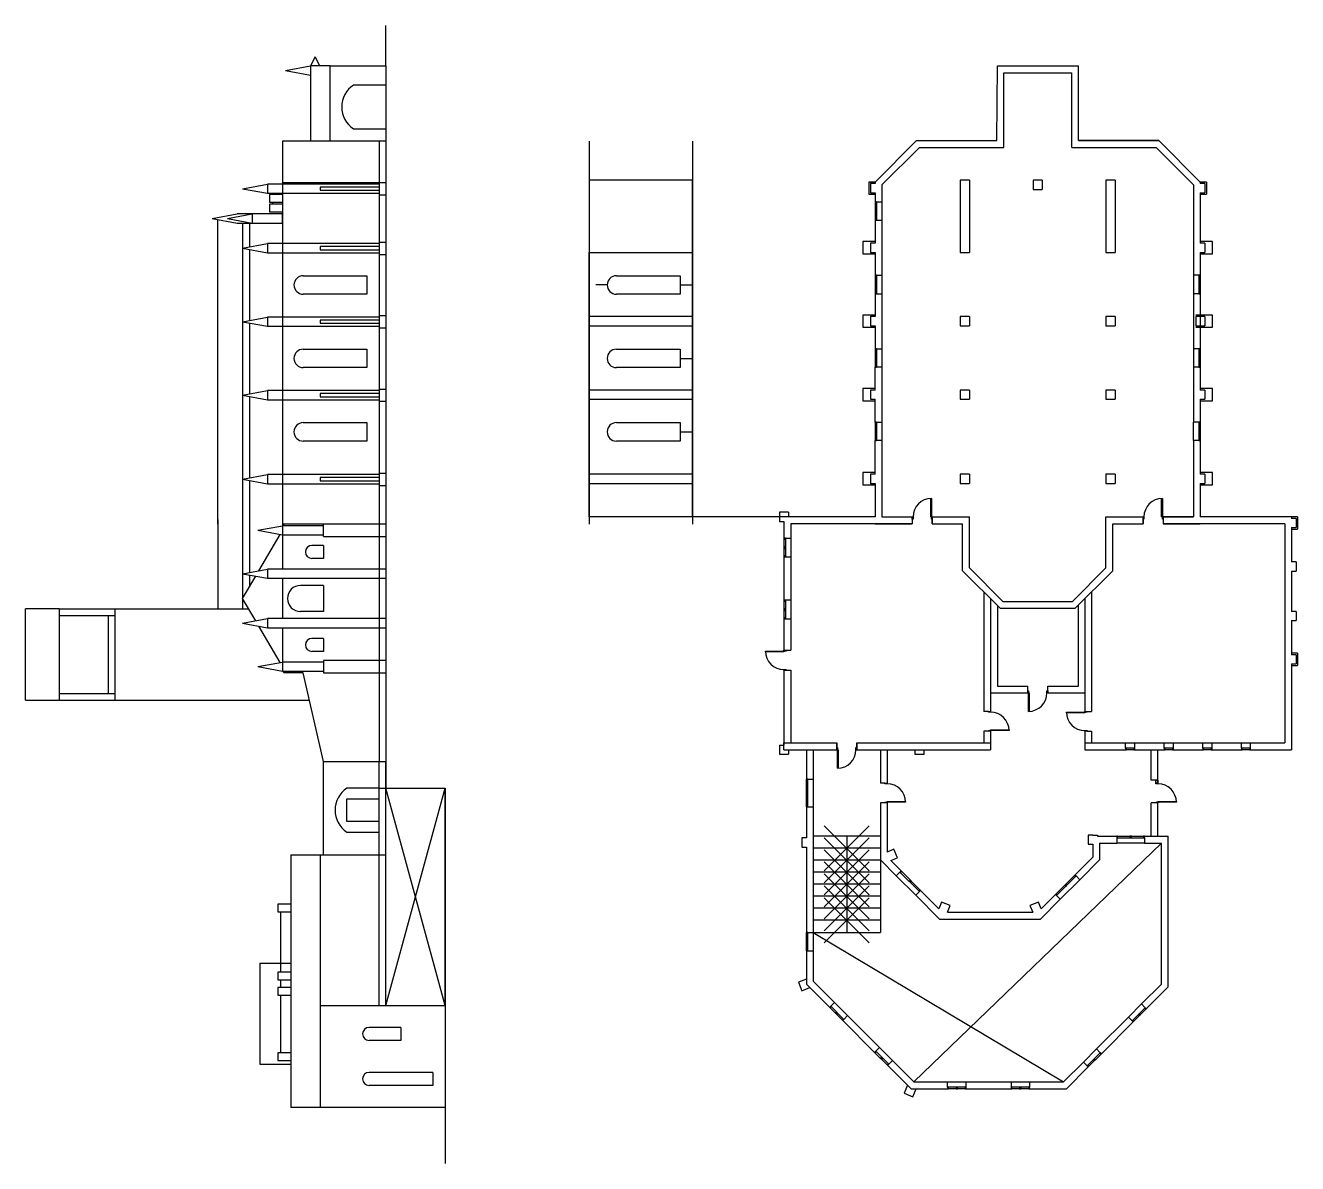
# Model space of a CAD drawing. Header units: millimetres. Extents: x 2027 to 2227, y 2574 to 3071.
# Drawn here: x 2058.1 to 2114.8, y 2868.8 to 2919.6 of the extents above; entities that cross this region are included whole.
import ezdxf

# ---------------------------------------------------------------- set-up
doc = ezdxf.new("R2010")
doc.units = ezdxf.units.MM
doc.header["$PDMODE"] = 3
for name, color, linetype in [('CarpinteriaExterior', 130, 'Continuous'), ('CarpinteriaInterior', 10, 'Continuous'), ('PrimerPlano', 160, 'Continuous'), ('SegundoPlano', 250, 'Continuous')]:
    doc.layers.add(name, color=color, linetype=linetype)

msp = doc.modelspace()

# ---------------------------------------------------------------- linework, layer by layer
at = {"layer": 'CarpinteriaExterior'}
for p, q in [((2095.954, 2911.692), (2095.954, 2910.87)), ((2096.021, 2911.692), (2096.021, 2910.87)), ((2070.464, 2908.398), (2073.305, 2908.398)), ((2073.305, 2908.398), (2073.305, 2907.576)), ((2084.425, 2908.398), (2087.267, 2908.398)), ((2087.267, 2908.398), (2087.267, 2907.576)), ((2095.954, 2908.42), (2095.954, 2907.598)), ((2096.021, 2908.42), (2096.021, 2907.598)), ((2110.383, 2908.42), (2110.383, 2907.598)), ((2110.45, 2908.42), (2110.45, 2907.598)), ((2073.305, 2907.576), (2070.464, 2907.576)), ((2087.267, 2907.576), (2084.425, 2907.576)), ((2070.464, 2905.126), (2073.305, 2905.126)), ((2073.305, 2905.126), (2073.305, 2904.304)), ((2084.425, 2905.126), (2087.267, 2905.126)), ((2087.267, 2905.126), (2087.267, 2904.304)), ((2095.954, 2905.149), (2096.021, 2905.149)), ((2095.954, 2905.149), (2095.954, 2904.326)), ((2096.021, 2905.149), (2096.021, 2904.326)), ((2110.383, 2905.149), (2110.383, 2904.326)), ((2110.45, 2905.149), (2110.45, 2904.326)), ((2073.305, 2904.304), (2070.464, 2904.304)), ((2087.267, 2904.304), (2084.425, 2904.304)), ((2096.021, 2904.326), (2095.954, 2904.326)), ((2070.464, 2901.855), (2073.305, 2901.855)), ((2073.305, 2901.855), (2073.305, 2901.032)), ((2084.425, 2901.855), (2087.267, 2901.855)), ((2087.267, 2901.855), (2087.267, 2901.032)), ((2095.954, 2901.877), (2095.954, 2901.054)), ((2096.021, 2901.877), (2096.021, 2901.054)), ((2110.383, 2901.877), (2110.383, 2901.054)), ((2110.45, 2901.877), (2110.45, 2901.054)), ((2073.305, 2901.032), (2070.464, 2901.032)), ((2087.267, 2901.032), (2084.425, 2901.032)), ((2071.361, 2896.381), (2070.852, 2896.381)), ((2071.361, 2896.381), (2071.361, 2895.8)), ((2091.892, 2896.7), (2091.892, 2895.878)), ((2091.959, 2896.7), (2091.959, 2895.878)), ((2071.361, 2895.8), (2070.852, 2895.8)), ((2071.361, 2894.601), (2070.344, 2894.601)), ((2071.361, 2894.601), (2071.361, 2893.439)), ((2091.892, 2893.937), (2091.892, 2893.114)), ((2091.959, 2893.937), (2091.959, 2893.114)), ((2071.361, 2893.439), (2070.344, 2893.439)), ((2071.361, 2892.24), (2070.852, 2892.24)), ((2071.361, 2892.24), (2071.361, 2891.659)), ((2071.361, 2891.659), (2070.852, 2891.659)), ((2107.53, 2887.347), (2107.119, 2887.347)), ((2107.53, 2887.28), (2107.119, 2887.28)), ((2109.252, 2887.347), (2108.841, 2887.347)), ((2109.252, 2887.28), (2108.841, 2887.28)), ((2110.973, 2887.347), (2110.562, 2887.347)), ((2110.973, 2887.28), (2110.562, 2887.28)), ((2112.694, 2887.347), (2112.283, 2887.347)), ((2112.694, 2887.28), (2112.283, 2887.28)), ((2092.89, 2884.735), (2092.89, 2885.969)), ((2092.957, 2884.735), (2092.957, 2885.969)), ((2072.407, 2884.076), (2072.407, 2885.099)), ((2072.407, 2885.099), (2073.853, 2885.099)), ((2073.853, 2884.076), (2072.407, 2884.076)), ((2106.724, 2883.423), (2107.958, 2883.423)), ((2106.724, 2883.356), (2107.958, 2883.356)), ((2097.064, 2881.831), (2097.936, 2880.959)), ((2097.111, 2881.878), (2097.983, 2881.006)), ((2103.996, 2880.83), (2104.868, 2881.703)), ((2104.043, 2880.783), (2104.915, 2881.655)), ((2092.89, 2878.322), (2092.89, 2879.144)), ((2092.957, 2878.322), (2092.957, 2879.144)), ((2094.512, 2875.22), (2093.93, 2875.801)), ((2094.559, 2875.267), (2093.977, 2875.849)), ((2107.996, 2875.786), (2107.414, 2875.204)), ((2108.043, 2875.738), (2107.462, 2875.157)), ((2074.819, 2874.907), (2073.398, 2874.907)), ((2074.819, 2874.907), (2074.819, 2874.325)), ((2074.819, 2874.325), (2073.398, 2874.325)), ((2096.515, 2873.216), (2095.934, 2873.797)), ((2096.563, 2873.263), (2095.981, 2873.845)), ((2105.992, 2873.782), (2105.411, 2873.2)), ((2106.039, 2873.734), (2105.458, 2873.153)), ((2076.239, 2872.903), (2073.398, 2872.903)), ((2076.239, 2872.903), (2076.239, 2872.322)), ((2076.239, 2872.322), (2073.398, 2872.322)), ((2100.008, 2872.243), (2099.186, 2872.243)), ((2100.008, 2872.176), (2099.186, 2872.176)), ((2102.842, 2872.243), (2102.02, 2872.243)), ((2102.842, 2872.176), (2102.02, 2872.176))]:
    msp.add_line(p, q, dxfattribs=at)
for points in [[(2095.954, 2911.656), (2096.021, 2911.656), (2096.021, 2911.692), (2095.954, 2911.692), (2095.954, 2911.656)], [(2095.954, 2911.281), (2096.021, 2911.281), (2096.021, 2911.318), (2095.954, 2911.318), (2095.954, 2911.281)], [(2095.954, 2911.245), (2096.021, 2911.245), (2096.021, 2911.281), (2095.954, 2911.281), (2095.954, 2911.245)], [(2095.954, 2910.87), (2096.021, 2910.87), (2096.021, 2910.906), (2095.954, 2910.906), (2095.954, 2910.87)], [(2095.954, 2908.384), (2096.021, 2908.384), (2096.021, 2908.42), (2095.954, 2908.42), (2095.954, 2908.384)], [(2110.383, 2908.384), (2110.45, 2908.384), (2110.45, 2908.42), (2110.383, 2908.42), (2110.383, 2908.384)], [(2095.954, 2908.009), (2096.021, 2908.009), (2096.021, 2908.046), (2095.954, 2908.046), (2095.954, 2908.009)], [(2095.954, 2907.973), (2096.021, 2907.973), (2096.021, 2908.009), (2095.954, 2908.009), (2095.954, 2907.973)], [(2110.383, 2908.009), (2110.45, 2908.009), (2110.45, 2908.046), (2110.383, 2908.046), (2110.383, 2908.009)], [(2110.383, 2907.973), (2110.45, 2907.973), (2110.45, 2908.009), (2110.383, 2908.009), (2110.383, 2907.973)], [(2095.954, 2907.598), (2096.021, 2907.598), (2096.021, 2907.635), (2095.954, 2907.635), (2095.954, 2907.598)], [(2110.383, 2907.598), (2110.45, 2907.598), (2110.45, 2907.635), (2110.383, 2907.635), (2110.383, 2907.598)], [(2095.954, 2905.112), (2096.021, 2905.112), (2096.021, 2905.149), (2095.954, 2905.149), (2095.954, 2905.112)], [(2110.383, 2905.112), (2110.45, 2905.112), (2110.45, 2905.149), (2110.383, 2905.149), (2110.383, 2905.112)], [(2095.954, 2904.737), (2096.021, 2904.737), (2096.021, 2904.774), (2095.954, 2904.774), (2095.954, 2904.737)], [(2095.954, 2904.701), (2096.021, 2904.701), (2096.021, 2904.737), (2095.954, 2904.737), (2095.954, 2904.701)], [(2095.954, 2904.326), (2096.021, 2904.326), (2096.021, 2904.363), (2095.954, 2904.363), (2095.954, 2904.326)], [(2110.383, 2904.737), (2110.45, 2904.737), (2110.45, 2904.774), (2110.383, 2904.774), (2110.383, 2904.737)], [(2110.383, 2904.701), (2110.45, 2904.701), (2110.45, 2904.737), (2110.383, 2904.737), (2110.383, 2904.701)], [(2110.383, 2904.326), (2110.45, 2904.326), (2110.45, 2904.363), (2110.383, 2904.363), (2110.383, 2904.326)], [(2095.954, 2901.84), (2096.021, 2901.84), (2096.021, 2901.877), (2095.954, 2901.877), (2095.954, 2901.84)], [(2095.954, 2901.465), (2096.021, 2901.465), (2096.021, 2901.502), (2095.954, 2901.502), (2095.954, 2901.465)], [(2095.954, 2901.429), (2096.021, 2901.429), (2096.021, 2901.465), (2095.954, 2901.465), (2095.954, 2901.429)], [(2110.383, 2901.84), (2110.45, 2901.84), (2110.45, 2901.877), (2110.383, 2901.877), (2110.383, 2901.84)], [(2110.383, 2901.465), (2110.45, 2901.465), (2110.45, 2901.502), (2110.383, 2901.502), (2110.383, 2901.465)], [(2110.383, 2901.429), (2110.45, 2901.429), (2110.45, 2901.465), (2110.383, 2901.465), (2110.383, 2901.429)], [(2095.954, 2901.054), (2096.021, 2901.054), (2096.021, 2901.091), (2095.954, 2901.091), (2095.954, 2901.054)], [(2110.383, 2901.054), (2110.45, 2901.054), (2110.45, 2901.091), (2110.383, 2901.091), (2110.383, 2901.054)], [(2091.892, 2896.664), (2091.959, 2896.664), (2091.959, 2896.7), (2091.892, 2896.7), (2091.892, 2896.664)], [(2091.892, 2896.289), (2091.959, 2896.289), (2091.959, 2896.325), (2091.892, 2896.325), (2091.892, 2896.289)], [(2091.892, 2896.252), (2091.959, 2896.252), (2091.959, 2896.289), (2091.892, 2896.289), (2091.892, 2896.252)], [(2091.892, 2895.878), (2091.959, 2895.878), (2091.959, 2895.914), (2091.892, 2895.914), (2091.892, 2895.878)], [(2091.892, 2893.9), (2091.959, 2893.9), (2091.959, 2893.937), (2091.892, 2893.937), (2091.892, 2893.9)], [(2091.892, 2893.525), (2091.959, 2893.525), (2091.959, 2893.562), (2091.892, 2893.562), (2091.892, 2893.525)], [(2091.892, 2893.489), (2091.959, 2893.489), (2091.959, 2893.525), (2091.892, 2893.525), (2091.892, 2893.489)], [(2091.892, 2893.114), (2091.959, 2893.114), (2091.959, 2893.151), (2091.892, 2893.151), (2091.892, 2893.114)], [(2107.119, 2887.347), (2107.119, 2887.28), (2107.156, 2887.28), (2107.156, 2887.347), (2107.119, 2887.347)], [(2107.494, 2887.347), (2107.494, 2887.28), (2107.53, 2887.28), (2107.53, 2887.347), (2107.494, 2887.347)], [(2108.841, 2887.347), (2108.841, 2887.28), (2108.877, 2887.28), (2108.877, 2887.347), (2108.841, 2887.347)], [(2109.215, 2887.347), (2109.215, 2887.28), (2109.252, 2887.28), (2109.252, 2887.347), (2109.215, 2887.347)], [(2110.562, 2887.347), (2110.562, 2887.28), (2110.598, 2887.28), (2110.598, 2887.347), (2110.562, 2887.347)], [(2110.937, 2887.347), (2110.937, 2887.28), (2110.973, 2887.28), (2110.973, 2887.347), (2110.937, 2887.347)], [(2112.283, 2887.347), (2112.283, 2887.28), (2112.32, 2887.28), (2112.32, 2887.347), (2112.283, 2887.347)], [(2112.658, 2887.347), (2112.658, 2887.28), (2112.694, 2887.28), (2112.694, 2887.347), (2112.658, 2887.347)], [(2092.957, 2885.969), (2092.89, 2885.969), (2092.89, 2885.932), (2092.957, 2885.932), (2092.957, 2885.969)], [(2092.957, 2885.388), (2092.89, 2885.388), (2092.89, 2885.352), (2092.957, 2885.352), (2092.957, 2885.388)], [(2092.957, 2885.352), (2092.89, 2885.352), (2092.89, 2885.315), (2092.957, 2885.315), (2092.957, 2885.352)], [(2092.957, 2884.771), (2092.89, 2884.771), (2092.89, 2884.735), (2092.957, 2884.735), (2092.957, 2884.771)], [(2106.761, 2883.356), (2106.761, 2883.423), (2106.724, 2883.423), (2106.724, 2883.356), (2106.761, 2883.356)], [(2107.341, 2883.356), (2107.341, 2883.423), (2107.305, 2883.423), (2107.305, 2883.356), (2107.341, 2883.356)], [(2107.378, 2883.356), (2107.378, 2883.423), (2107.341, 2883.423), (2107.341, 2883.356), (2107.378, 2883.356)], [(2107.958, 2883.356), (2107.958, 2883.423), (2107.921, 2883.423), (2107.921, 2883.356), (2107.958, 2883.356)], [(2097.09, 2881.805), (2097.137, 2881.853), (2097.111, 2881.878), (2097.064, 2881.831), (2097.09, 2881.805)], [(2104.915, 2881.655), (2104.868, 2881.703), (2104.842, 2881.677), (2104.89, 2881.629), (2104.915, 2881.655)], [(2097.5, 2881.395), (2097.547, 2881.442), (2097.522, 2881.468), (2097.474, 2881.421), (2097.5, 2881.395)], [(2097.526, 2881.369), (2097.573, 2881.417), (2097.547, 2881.442), (2097.5, 2881.395), (2097.526, 2881.369)], [(2097.936, 2880.959), (2097.983, 2881.006), (2097.958, 2881.032), (2097.91, 2880.984), (2097.936, 2880.959)], [(2104.479, 2881.219), (2104.432, 2881.266), (2104.406, 2881.241), (2104.454, 2881.193), (2104.479, 2881.219)], [(2104.505, 2881.245), (2104.458, 2881.292), (2104.432, 2881.266), (2104.479, 2881.219), (2104.505, 2881.245)], [(2104.069, 2880.809), (2104.022, 2880.856), (2103.996, 2880.83), (2104.043, 2880.783), (2104.069, 2880.809)], [(2092.957, 2879.144), (2092.89, 2879.144), (2092.89, 2879.107), (2092.957, 2879.107), (2092.957, 2879.144)], [(2092.957, 2878.769), (2092.89, 2878.769), (2092.89, 2878.733), (2092.957, 2878.733), (2092.957, 2878.769)], [(2092.957, 2878.733), (2092.89, 2878.733), (2092.89, 2878.696), (2092.957, 2878.696), (2092.957, 2878.733)], [(2092.957, 2878.358), (2092.89, 2878.358), (2092.89, 2878.322), (2092.957, 2878.322), (2092.957, 2878.358)], [(2093.977, 2875.849), (2093.93, 2875.801), (2093.956, 2875.776), (2094.003, 2875.823), (2093.977, 2875.849)], [(2094.242, 2875.584), (2094.195, 2875.536), (2094.221, 2875.511), (2094.268, 2875.558), (2094.242, 2875.584)], [(2094.268, 2875.558), (2094.221, 2875.511), (2094.247, 2875.485), (2094.294, 2875.532), (2094.268, 2875.558)], [(2107.679, 2875.469), (2107.727, 2875.422), (2107.753, 2875.447), (2107.705, 2875.495), (2107.679, 2875.469)], [(2107.705, 2875.495), (2107.753, 2875.447), (2107.778, 2875.473), (2107.731, 2875.521), (2107.705, 2875.495)], [(2107.97, 2875.76), (2108.018, 2875.712), (2108.043, 2875.738), (2107.996, 2875.786), (2107.97, 2875.76)], [(2094.533, 2875.293), (2094.486, 2875.246), (2094.512, 2875.22), (2094.559, 2875.267), (2094.533, 2875.293)], [(2107.414, 2875.204), (2107.462, 2875.157), (2107.488, 2875.182), (2107.44, 2875.23), (2107.414, 2875.204)], [(2095.981, 2873.845), (2095.934, 2873.797), (2095.96, 2873.772), (2096.007, 2873.819), (2095.981, 2873.845)], [(2105.966, 2873.756), (2106.014, 2873.708), (2106.039, 2873.734), (2105.992, 2873.782), (2105.966, 2873.756)], [(2096.246, 2873.58), (2096.199, 2873.532), (2096.225, 2873.507), (2096.272, 2873.554), (2096.246, 2873.58)], [(2096.272, 2873.554), (2096.225, 2873.507), (2096.25, 2873.481), (2096.298, 2873.528), (2096.272, 2873.554)], [(2096.537, 2873.289), (2096.49, 2873.242), (2096.515, 2873.216), (2096.563, 2873.263), (2096.537, 2873.289)], [(2105.411, 2873.2), (2105.458, 2873.153), (2105.484, 2873.178), (2105.436, 2873.226), (2105.411, 2873.2)], [(2105.676, 2873.465), (2105.723, 2873.418), (2105.749, 2873.443), (2105.701, 2873.491), (2105.676, 2873.465)], [(2105.701, 2873.491), (2105.749, 2873.443), (2105.774, 2873.469), (2105.727, 2873.517), (2105.701, 2873.491)], [(2099.186, 2872.243), (2099.186, 2872.176), (2099.222, 2872.176), (2099.222, 2872.243), (2099.186, 2872.243)], [(2099.561, 2872.243), (2099.561, 2872.176), (2099.597, 2872.176), (2099.597, 2872.243), (2099.561, 2872.243)], [(2099.597, 2872.243), (2099.597, 2872.176), (2099.633, 2872.176), (2099.633, 2872.243), (2099.597, 2872.243)], [(2099.972, 2872.243), (2099.972, 2872.176), (2100.008, 2872.176), (2100.008, 2872.243), (2099.972, 2872.243)], [(2102.02, 2872.243), (2102.02, 2872.176), (2102.056, 2872.176), (2102.056, 2872.243), (2102.02, 2872.243)], [(2102.395, 2872.243), (2102.395, 2872.176), (2102.431, 2872.176), (2102.431, 2872.243), (2102.395, 2872.243)], [(2102.431, 2872.243), (2102.431, 2872.176), (2102.467, 2872.176), (2102.467, 2872.243), (2102.431, 2872.243)], [(2102.806, 2872.243), (2102.806, 2872.176), (2102.842, 2872.176), (2102.842, 2872.243), (2102.806, 2872.243)]]:
    msp.add_lwpolyline(points, dxfattribs=at)
for points in [[(2091.07, 2891.643), (2091.07, 2891.677), (2091.892, 2891.677), (2091.892, 2891.643)], [(2091.892, 2891.677), (2091.892, 2891.71), (2091.993, 2891.71), (2091.993, 2891.677)], [(2091.892, 2890.821), (2091.892, 2890.854), (2091.993, 2890.854), (2091.993, 2890.821)], [(2102.791, 2889.81), (2102.757, 2889.81), (2102.757, 2889.911), (2102.791, 2889.911)], [(2102.824, 2888.988), (2102.791, 2888.988), (2102.791, 2889.81), (2102.824, 2889.81)], [(2103.647, 2889.81), (2103.613, 2889.81), (2103.613, 2889.911), (2103.647, 2889.911)], [(2101.102, 2888.99), (2101.102, 2888.956), (2101.002, 2888.956), (2101.002, 2888.99)], [(2104.479, 2888.923), (2104.479, 2888.956), (2105.302, 2888.956), (2105.302, 2888.923)], [(2105.302, 2888.956), (2105.302, 2888.99), (2105.402, 2888.99), (2105.402, 2888.956)], [(2101.102, 2888.134), (2101.102, 2888.1), (2101.002, 2888.1), (2101.002, 2888.134)], [(2101.925, 2888.167), (2101.925, 2888.134), (2101.102, 2888.134), (2101.102, 2888.167)], [(2105.302, 2888.1), (2105.302, 2888.134), (2105.402, 2888.134), (2105.402, 2888.1)], [(2096.493, 2885.797), (2096.493, 2885.763), (2096.393, 2885.763), (2096.393, 2885.797)], [(2108.562, 2885.931), (2108.562, 2885.797), (2108.462, 2885.797), (2108.462, 2885.931)], [(2108.562, 2885.797), (2108.562, 2885.763), (2108.462, 2885.763), (2108.462, 2885.797)], [(2097.316, 2884.974), (2097.316, 2884.941), (2096.493, 2884.941), (2096.493, 2884.974)], [(2109.385, 2884.974), (2109.385, 2884.941), (2108.562, 2884.941), (2108.562, 2884.974)], [(2096.493, 2884.941), (2096.493, 2884.907), (2096.393, 2884.907), (2096.393, 2884.941)], [(2108.562, 2884.941), (2108.562, 2884.907), (2108.462, 2884.907), (2108.462, 2884.941)]]:
    msp.add_lwpolyline(points, close=True, dxfattribs=at)
for centre, radius, start, end in [((2070.464, 2907.987), 0.411, 90, 270), ((2084.425, 2907.987), 0.411, 90, 270), ((2070.464, 2904.715), 0.411, 90, 270), ((2084.425, 2904.715), 0.411, 90, 270), ((2070.464, 2901.443), 0.411, 90, 270), ((2084.425, 2901.443), 0.411, 90, 270), ((2070.852, 2896.09), 0.29, 90, 270), ((2070.344, 2894.02), 0.581, 90, 270), ((2070.852, 2891.949), 0.29, 90, 270), ((2091.892, 2891.677), 0.823, 180, 270), ((2102.791, 2889.81), 0.823, 270, 0), ((2101.102, 2888.134), 0.823, 0, 90), ((2105.302, 2888.956), 0.823, 180, 270), ((2096.493, 2884.941), 0.823, 0, 90), ((2108.562, 2884.941), 0.823, 0, 90), ((2073.398, 2874.616), 0.291, 90, 270), ((2073.398, 2872.612), 0.291, 90, 270)]:
    msp.add_arc(centre, radius, start, end, dxfattribs=at)
at = {"layer": 'CarpinteriaInterior'}
for points in [[(2098.434, 2898.476), (2098.467, 2898.476), (2098.467, 2897.654), (2098.434, 2897.654)], [(2108.726, 2898.476), (2108.759, 2898.476), (2108.759, 2897.654), (2108.726, 2897.654)], [(2097.611, 2897.654), (2097.645, 2897.654), (2097.645, 2897.553), (2097.611, 2897.553)], [(2098.467, 2897.654), (2098.501, 2897.654), (2098.501, 2897.553), (2098.467, 2897.553)], [(2107.903, 2897.654), (2107.937, 2897.654), (2107.937, 2897.553), (2107.903, 2897.553)], [(2107.903, 2897.654), (2107.937, 2897.654), (2107.937, 2897.553), (2107.903, 2897.553)], [(2108.759, 2897.654), (2108.793, 2897.654), (2108.793, 2897.553), (2108.759, 2897.553)], [(2094.28, 2887.28), (2094.247, 2887.28), (2094.247, 2887.381), (2094.28, 2887.381)], [(2094.28, 2887.28), (2094.247, 2887.28), (2094.247, 2887.381), (2094.28, 2887.381)], [(2094.314, 2886.458), (2094.28, 2886.458), (2094.28, 2887.28), (2094.314, 2887.28)], [(2094.314, 2886.458), (2094.28, 2886.458), (2094.28, 2887.28), (2094.314, 2887.28)], [(2095.136, 2887.28), (2095.103, 2887.28), (2095.103, 2887.381), (2095.136, 2887.381)], [(2095.136, 2887.28), (2095.103, 2887.28), (2095.103, 2887.381), (2095.136, 2887.381)]]:
    msp.add_lwpolyline(points, close=True, dxfattribs=at)
for centre, start, end in [((2098.467, 2897.654), 90, 180), ((2108.759, 2897.654), 90, 180), ((2108.759, 2897.654), 90, 180), ((2094.28, 2887.28), 270, 0), ((2094.28, 2887.28), 270, 0)]:
    msp.add_arc(centre, 0.823, start, end, dxfattribs=at)
at = {"layer": 'PrimerPlano'}
for p, q in [((2074.154, 2917.745), (2074.154, 2919.55)), ((2074.154, 2917.745), (2074.154, 2914.399)), ((2101.384, 2914.421), (2101.404, 2917.745)), ((2101.404, 2917.745), (2105, 2917.745)), ((2101.686, 2914.119), (2101.686, 2917.443)), ((2101.686, 2917.443), (2104.718, 2917.443)), ((2104.718, 2914.119), (2104.718, 2917.443)), ((2105, 2917.745), (2105, 2914.421)), ((2074.154, 2914.399), (2074.154, 2897.33)), ((2095.954, 2912.571), (2097.804, 2914.421)), ((2096.256, 2912.446), (2097.929, 2914.119)), ((2097.804, 2914.421), (2101.384, 2914.421)), ((2097.804, 2914.421), (2101.384, 2914.421)), ((2097.929, 2914.119), (2101.686, 2914.119)), ((2104.718, 2914.119), (2108.475, 2914.119)), ((2108.6, 2914.421), (2105.02, 2914.421)), ((2105.02, 2914.421), (2108.6, 2914.421)), ((2110.148, 2912.446), (2108.475, 2914.119)), ((2110.45, 2912.571), (2108.6, 2914.421)), ((2095.682, 2912.571), (2095.682, 2912.026)), ((2095.954, 2912.571), (2095.682, 2912.571)), ((2095.749, 2912.504), (2095.749, 2912.093)), ((2095.954, 2912.504), (2095.749, 2912.504)), ((2095.954, 2912.571), (2095.954, 2912.504)), ((2096.256, 2912.446), (2096.256, 2911.692)), ((2099.747, 2912.652), (2099.747, 2909.44)), ((2100.158, 2912.652), (2099.747, 2912.652)), ((2100.158, 2912.652), (2100.158, 2909.44)), ((2102.996, 2912.652), (2102.996, 2912.24)), ((2103.408, 2912.652), (2102.996, 2912.652)), ((2102.996, 2912.24), (2103.408, 2912.24)), ((2103.408, 2912.652), (2103.408, 2912.24)), ((2106.246, 2912.652), (2106.246, 2909.44)), ((2106.657, 2912.652), (2106.246, 2912.652)), ((2106.657, 2912.652), (2106.657, 2909.44)), ((2110.148, 2912.446), (2110.148, 2908.42)), ((2110.45, 2912.571), (2110.45, 2912.504)), ((2110.722, 2912.571), (2110.45, 2912.571)), ((2110.655, 2912.504), (2110.45, 2912.504)), ((2110.655, 2912.504), (2110.655, 2912.093)), ((2110.722, 2912.571), (2110.722, 2912.026)), ((2095.682, 2912.026), (2095.954, 2912.026)), ((2095.749, 2912.093), (2095.954, 2912.093)), ((2095.954, 2912.093), (2095.954, 2909.851)), ((2095.954, 2911.692), (2096.256, 2911.692)), ((2110.45, 2912.093), (2110.45, 2909.851)), ((2110.45, 2912.093), (2110.655, 2912.093)), ((2110.45, 2912.026), (2110.722, 2912.026)), ((2095.954, 2910.87), (2096.256, 2910.87)), ((2096.256, 2910.87), (2096.256, 2908.42)), ((2095.414, 2909.918), (2095.414, 2909.373)), ((2095.954, 2909.918), (2095.414, 2909.918)), ((2095.414, 2909.373), (2095.954, 2909.373)), ((2095.749, 2909.851), (2095.749, 2909.44)), ((2095.954, 2909.851), (2095.749, 2909.851)), ((2095.749, 2909.44), (2095.954, 2909.44)), ((2095.954, 2909.44), (2095.954, 2908.42)), ((2099.747, 2909.44), (2100.158, 2909.44)), ((2106.246, 2909.44), (2106.657, 2909.44)), ((2110.99, 2909.918), (2110.45, 2909.918)), ((2110.655, 2909.851), (2110.45, 2909.851)), ((2110.45, 2909.44), (2110.45, 2903.307)), ((2110.45, 2909.44), (2110.655, 2909.44)), ((2110.45, 2909.373), (2110.99, 2909.373)), ((2110.655, 2909.851), (2110.655, 2909.44)), ((2110.99, 2909.373), (2110.99, 2909.918)), ((2095.954, 2908.42), (2096.256, 2908.42)), ((2110.45, 2908.42), (2110.148, 2908.42)), ((2095.954, 2907.598), (2095.954, 2906.579)), ((2095.954, 2907.598), (2096.256, 2907.598)), ((2096.256, 2907.598), (2096.256, 2905.149)), ((2110.148, 2907.598), (2110.148, 2905.149)), ((2110.45, 2907.598), (2110.148, 2907.598)), ((2095.414, 2906.646), (2095.414, 2906.101)), ((2095.954, 2906.646), (2095.414, 2906.646)), ((2095.749, 2906.579), (2095.749, 2906.168)), ((2095.954, 2906.579), (2095.749, 2906.579)), ((2099.747, 2906.579), (2099.747, 2906.168)), ((2100.158, 2906.579), (2099.747, 2906.579)), ((2100.158, 2906.579), (2100.158, 2906.168)), ((2106.246, 2906.579), (2106.246, 2906.168)), ((2106.657, 2906.579), (2106.246, 2906.579)), ((2106.657, 2906.579), (2106.657, 2906.168)), ((2110.99, 2906.646), (2110.244, 2906.646)), ((2110.244, 2906.579), (2110.244, 2906.168)), ((2110.655, 2906.579), (2110.244, 2906.579)), ((2110.655, 2906.579), (2110.655, 2906.168)), ((2110.99, 2906.101), (2110.99, 2906.646)), ((2095.414, 2906.101), (2095.954, 2906.101)), ((2095.749, 2906.168), (2095.954, 2906.168)), ((2095.954, 2906.168), (2095.954, 2905.364)), ((2099.747, 2906.168), (2100.158, 2906.168)), ((2106.246, 2906.168), (2106.657, 2906.168)), ((2110.244, 2906.168), (2110.655, 2906.168)), ((2110.244, 2906.101), (2110.99, 2906.101)), ((2095.954, 2905.364), (2095.954, 2905.149)), ((2095.954, 2905.149), (2096.256, 2905.149)), ((2096.256, 2905.364), (2096.256, 2905.364)), ((2110.45, 2905.149), (2110.148, 2905.149)), ((2096.256, 2904.326), (2095.954, 2904.326)), ((2095.954, 2903.307), (2095.954, 2904.326)), ((2096.256, 2904.326), (2096.256, 2901.877)), ((2110.148, 2904.326), (2110.148, 2901.877)), ((2110.45, 2904.326), (2110.148, 2904.326)), ((2095.414, 2903.374), (2095.414, 2902.829)), ((2095.954, 2903.374), (2095.414, 2903.374)), ((2095.749, 2903.307), (2095.749, 2902.896)), ((2095.954, 2903.307), (2095.749, 2903.307)), ((2099.747, 2903.307), (2099.747, 2902.896)), ((2100.158, 2903.307), (2099.747, 2903.307)), ((2100.158, 2903.307), (2100.158, 2902.896)), ((2106.246, 2903.307), (2106.246, 2902.896)), ((2106.657, 2903.307), (2106.246, 2903.307)), ((2106.657, 2903.307), (2106.657, 2902.896)), ((2110.99, 2903.374), (2110.45, 2903.374)), ((2110.655, 2903.307), (2110.45, 2903.307)), ((2110.655, 2903.307), (2110.655, 2902.896)), ((2110.99, 2902.829), (2110.99, 2903.374)), ((2095.414, 2902.829), (2095.954, 2902.829)), ((2095.749, 2902.896), (2095.954, 2902.896)), ((2095.954, 2901.877), (2095.954, 2902.896)), ((2099.747, 2902.896), (2100.158, 2902.896)), ((2106.246, 2902.896), (2106.657, 2902.896)), ((2110.45, 2902.896), (2110.45, 2899.56)), ((2110.45, 2902.896), (2110.655, 2902.896)), ((2110.45, 2902.829), (2110.99, 2902.829)), ((2095.954, 2901.877), (2096.256, 2901.877)), ((2110.45, 2901.877), (2110.148, 2901.877)), ((2096.256, 2901.054), (2095.954, 2901.054)), ((2095.954, 2899.56), (2095.954, 2901.054)), ((2096.256, 2901.054), (2096.256, 2897.654)), ((2110.148, 2901.054), (2110.148, 2897.654)), ((2110.45, 2901.054), (2110.148, 2901.054)), ((2095.414, 2899.627), (2095.414, 2899.082)), ((2095.954, 2899.627), (2095.414, 2899.627)), ((2095.749, 2899.56), (2095.749, 2899.149)), ((2095.954, 2899.56), (2095.749, 2899.56)), ((2095.749, 2899.149), (2095.954, 2899.149)), ((2095.954, 2899.149), (2095.954, 2897.654)), ((2099.747, 2899.56), (2099.747, 2899.149)), ((2100.158, 2899.56), (2099.747, 2899.56)), ((2099.747, 2899.149), (2100.158, 2899.149)), ((2100.158, 2899.56), (2100.158, 2899.149)), ((2106.246, 2899.56), (2106.246, 2899.149)), ((2106.657, 2899.56), (2106.246, 2899.56)), ((2106.246, 2899.149), (2106.657, 2899.149)), ((2106.657, 2899.56), (2106.657, 2899.149)), ((2110.99, 2899.627), (2110.45, 2899.627)), ((2110.655, 2899.56), (2110.45, 2899.56)), ((2110.45, 2899.149), (2110.45, 2897.654)), ((2110.45, 2899.149), (2110.655, 2899.149)), ((2110.655, 2899.56), (2110.655, 2899.149)), ((2110.99, 2899.082), (2110.99, 2899.627)), ((2095.414, 2899.082), (2095.954, 2899.082)), ((2110.45, 2899.082), (2110.99, 2899.082)), ((2092.098, 2897.654), (2083.207, 2897.654)), ((2091.687, 2897.86), (2091.687, 2897.448)), ((2092.098, 2897.86), (2091.687, 2897.86)), ((2091.687, 2897.448), (2091.892, 2897.448)), ((2091.892, 2897.448), (2091.892, 2896.7)), ((2091.892, 2897.448), (2091.892, 2897.243)), ((2092.098, 2897.86), (2092.098, 2897.654)), ((2095.954, 2897.654), (2092.098, 2897.654)), ((2096.256, 2897.654), (2097.611, 2897.654)), ((2097.611, 2897.553), (2097.611, 2897.352)), ((2097.611, 2897.553), (2097.611, 2897.352)), ((2098.501, 2897.654), (2100.158, 2897.654)), ((2098.501, 2897.553), (2098.501, 2897.352)), ((2098.501, 2897.352), (2098.501, 2897.553)), ((2100.158, 2895.381), (2100.158, 2897.654)), ((2106.246, 2897.654), (2107.903, 2897.654)), ((2106.246, 2895.381), (2106.246, 2897.654)), ((2107.903, 2897.553), (2107.903, 2897.352)), ((2107.903, 2897.352), (2107.903, 2897.553)), ((2108.793, 2897.654), (2110.148, 2897.654)), ((2110.148, 2897.654), (2108.793, 2897.654)), ((2108.793, 2897.553), (2108.793, 2897.352)), ((2108.793, 2897.553), (2108.793, 2897.352)), ((2114.512, 2897.654), (2110.45, 2897.654)), ((2114.512, 2897.654), (2114.512, 2897.587)), ((2114.785, 2897.654), (2114.512, 2897.654)), ((2114.717, 2897.587), (2114.512, 2897.587)), ((2114.717, 2897.587), (2114.717, 2897.176)), ((2114.785, 2897.654), (2114.785, 2897.109)), ((2074.154, 2897.33), (2074.154, 2886.751)), ((2097.611, 2897.352), (2092.194, 2897.352)), ((2092.194, 2897.352), (2092.194, 2896.7)), ((2095.954, 2897.352), (2097.611, 2897.352)), ((2098.501, 2897.352), (2099.856, 2897.352)), ((2099.856, 2895.256), (2099.856, 2897.352)), ((2106.548, 2897.352), (2107.903, 2897.352)), ((2106.548, 2895.256), (2106.548, 2897.352)), ((2108.793, 2897.352), (2110.45, 2897.352)), ((2114.21, 2897.352), (2108.793, 2897.352)), ((2114.21, 2897.352), (2114.21, 2887.582)), ((2114.512, 2897.176), (2114.512, 2895.653)), ((2114.512, 2897.176), (2114.717, 2897.176)), ((2114.512, 2897.109), (2114.785, 2897.109)), ((2091.892, 2896.7), (2092.194, 2896.7)), ((2091.892, 2895.878), (2091.892, 2893.937)), ((2091.892, 2895.878), (2092.194, 2895.878)), ((2092.194, 2895.878), (2092.194, 2893.937)), ((2101.529, 2893.583), (2099.856, 2895.256)), ((2101.654, 2893.885), (2100.158, 2895.381)), ((2104.75, 2893.885), (2106.246, 2895.381)), ((2104.875, 2893.583), (2106.548, 2895.256)), ((2114.717, 2895.653), (2114.512, 2895.653)), ((2114.512, 2895.242), (2114.512, 2893.446)), ((2114.512, 2895.242), (2114.717, 2895.242)), ((2114.717, 2895.653), (2114.717, 2895.242)), ((2100.801, 2894.311), (2100.801, 2888.99)), ((2105.604, 2894.311), (2105.604, 2888.99)), ((2092.194, 2893.937), (2091.892, 2893.937)), ((2101.102, 2894.01), (2101.102, 2888.99)), ((2101.404, 2893.708), (2101.404, 2890.112)), ((2101.529, 2893.583), (2104.875, 2893.583)), ((2101.654, 2893.885), (2104.75, 2893.885)), ((2105, 2893.708), (2105, 2890.112)), ((2105.302, 2894.01), (2105.302, 2888.99)), ((2091.892, 2893.114), (2091.892, 2891.71)), ((2091.892, 2893.114), (2092.194, 2893.114)), ((2092.194, 2893.114), (2092.194, 2891.71)), ((2114.717, 2893.446), (2114.512, 2893.446)), ((2114.512, 2893.035), (2114.512, 2891.512)), ((2114.512, 2893.035), (2114.717, 2893.035)), ((2114.717, 2893.446), (2114.717, 2893.035)), ((2091.892, 2891.71), (2092.194, 2891.71)), ((2114.785, 2891.579), (2114.512, 2891.579)), ((2114.717, 2891.512), (2114.512, 2891.512)), ((2114.717, 2891.512), (2114.717, 2891.1)), ((2114.785, 2891.579), (2114.785, 2891.033)), ((2091.892, 2890.821), (2091.892, 2887.486)), ((2091.892, 2890.821), (2092.194, 2890.821)), ((2092.194, 2890.821), (2092.194, 2887.582)), ((2114.512, 2891.1), (2114.512, 2887.28)), ((2114.512, 2891.1), (2114.717, 2891.1)), ((2114.512, 2891.033), (2114.785, 2891.033)), ((2101.404, 2890.112), (2102.757, 2890.112)), ((2102.757, 2889.911), (2102.757, 2890.112)), ((2103.647, 2890.112), (2105, 2890.112)), ((2103.647, 2889.911), (2103.647, 2890.112)), ((2101.102, 2889.81), (2102.757, 2889.81)), ((2103.647, 2889.81), (2105.302, 2889.81)), ((2101.002, 2888.99), (2100.801, 2888.99)), ((2105.402, 2888.99), (2105.604, 2888.99)), ((2100.801, 2888.1), (2100.801, 2887.582)), ((2101.002, 2888.1), (2100.801, 2888.1)), ((2101.102, 2888.1), (2101.102, 2887.486)), ((2105.302, 2888.1), (2105.302, 2887.28)), ((2105.402, 2888.1), (2105.604, 2888.1)), ((2105.604, 2888.1), (2105.604, 2887.582)), ((2091.687, 2887.486), (2091.892, 2887.486)), ((2091.687, 2887.486), (2091.687, 2887.075)), ((2091.892, 2887.582), (2094.247, 2887.582)), ((2091.892, 2887.28), (2091.892, 2887.582)), ((2091.892, 2887.28), (2094.247, 2887.28)), ((2092.098, 2887.28), (2094.314, 2887.28)), ((2092.098, 2887.28), (2092.098, 2887.075)), ((2092.194, 2887.582), (2094.247, 2887.582)), ((2092.89, 2887.28), (2092.89, 2885.969)), ((2093.191, 2887.28), (2093.191, 2885.969)), ((2094.247, 2887.582), (2094.247, 2887.381)), ((2094.247, 2887.381), (2094.247, 2887.582)), ((2095.103, 2887.28), (2097.726, 2887.28)), ((2095.136, 2887.582), (2099.777, 2887.582)), ((2095.136, 2887.582), (2095.136, 2887.381)), ((2095.136, 2887.582), (2101.102, 2887.582)), ((2095.136, 2887.381), (2095.136, 2887.582)), ((2095.136, 2887.28), (2096.931, 2887.28)), ((2096.191, 2887.28), (2096.191, 2885.797)), ((2096.493, 2887.28), (2096.493, 2885.797)), ((2096.931, 2887.28), (2101.102, 2887.28)), ((2097.726, 2887.28), (2097.726, 2887.075)), ((2098.137, 2887.28), (2099.777, 2887.28)), ((2098.137, 2887.075), (2098.137, 2887.28)), ((2099.777, 2887.582), (2100.801, 2887.582)), ((2099.777, 2887.28), (2100.897, 2887.28)), ((2101.102, 2887.582), (2101.102, 2887.28)), ((2105.302, 2887.582), (2107.119, 2887.582)), ((2105.302, 2887.582), (2105.302, 2887.28)), ((2105.302, 2887.28), (2107.119, 2887.28)), ((2105.302, 2887.28), (2107.119, 2887.28)), ((2105.604, 2887.582), (2107.119, 2887.582)), ((2107.119, 2887.347), (2107.119, 2887.582)), ((2107.53, 2887.582), (2108.841, 2887.582)), ((2107.53, 2887.347), (2107.53, 2887.582)), ((2107.53, 2887.582), (2108.841, 2887.582)), ((2107.53, 2887.28), (2108.841, 2887.28)), ((2107.53, 2887.28), (2108.719, 2887.28)), ((2108.26, 2885.931), (2108.26, 2887.28)), ((2108.562, 2885.797), (2108.562, 2887.28)), ((2108.841, 2887.347), (2108.841, 2887.582)), ((2109.252, 2887.582), (2110.562, 2887.582)), ((2109.252, 2887.347), (2109.252, 2887.582)), ((2109.252, 2887.28), (2110.562, 2887.28)), ((2110.562, 2887.347), (2110.562, 2887.582)), ((2110.973, 2887.582), (2112.283, 2887.582)), ((2110.973, 2887.347), (2110.973, 2887.582)), ((2110.973, 2887.28), (2112.283, 2887.28)), ((2112.283, 2887.347), (2112.283, 2887.582)), ((2112.694, 2887.582), (2114.21, 2887.582)), ((2112.694, 2887.347), (2112.694, 2887.582)), ((2112.694, 2887.28), (2114.512, 2887.28)), ((2074.154, 2886.751), (2074.154, 2885.562)), ((2091.687, 2887.075), (2092.098, 2887.075)), ((2097.726, 2887.075), (2098.137, 2887.075)), ((2074.154, 2885.562), (2076.787, 2885.562)), ((2076.787, 2885.562), (2076.787, 2871.344)), ((2092.957, 2885.969), (2093.191, 2885.969)), ((2096.393, 2885.797), (2096.191, 2885.797)), ((2108.562, 2885.931), (2108.26, 2885.931)), ((2092.89, 2884.735), (2092.89, 2883.356)), ((2092.957, 2884.735), (2093.191, 2884.735)), ((2093.191, 2884.735), (2093.191, 2879.144)), ((2096.191, 2884.907), (2096.191, 2882.371)), ((2096.393, 2884.907), (2096.191, 2884.907)), ((2096.493, 2884.907), (2096.493, 2882.719)), ((2108.26, 2883.423), (2108.26, 2884.907)), ((2108.462, 2884.907), (2108.26, 2884.907)), ((2108.562, 2883.423), (2108.562, 2884.907)), ((2092.684, 2883.356), (2092.684, 2882.945)), ((2092.89, 2883.356), (2092.684, 2883.356)), ((2105.456, 2883.478), (2105.456, 2883.067)), ((2105.662, 2883.478), (2105.456, 2883.478)), ((2105.662, 2883.478), (2105.867, 2883.478)), ((2105.867, 2883.478), (2105.867, 2883.423)), ((2105.867, 2883.423), (2106.724, 2883.423)), ((2106.724, 2883.356), (2106.724, 2883.122)), ((2107.958, 2883.423), (2109.02, 2883.423)), ((2107.958, 2883.356), (2107.958, 2883.122)), ((2109.02, 2876.715), (2109.02, 2883.423)), ((2092.684, 2882.945), (2092.89, 2882.945)), ((2092.89, 2882.945), (2092.89, 2879.144)), ((2096.794, 2882.844), (2096.493, 2882.719)), ((2096.952, 2882.464), (2096.794, 2882.844)), ((2105.456, 2883.067), (2105.662, 2883.067)), ((2105.662, 2883.067), (2105.662, 2882.496)), ((2105.964, 2883.122), (2105.964, 2882.371)), ((2105.964, 2883.122), (2106.724, 2883.122)), ((2107.958, 2883.122), (2108.719, 2883.122)), ((2108.719, 2876.84), (2108.719, 2883.122)), ((2096.191, 2882.371), (2096.898, 2881.665)), ((2096.651, 2882.339), (2096.952, 2882.464)), ((2097.111, 2881.878), (2096.651, 2882.339)), ((2104.868, 2881.703), (2105.662, 2882.496)), ((2105.964, 2882.371), (2105.081, 2881.489)), ((2097.064, 2881.831), (2096.898, 2881.665)), ((2104.915, 2881.655), (2105.081, 2881.489)), ((2098.796, 2880.194), (2097.983, 2881.006)), ((2097.936, 2880.959), (2097.77, 2880.793)), ((2097.77, 2880.793), (2098.828, 2879.735)), ((2098.92, 2880.495), (2098.796, 2880.194)), ((2099.3, 2880.338), (2098.92, 2880.495)), ((2103.235, 2880.495), (2102.855, 2880.338)), ((2103.359, 2880.194), (2103.235, 2880.495)), ((2104.209, 2880.617), (2103.327, 2879.735)), ((2103.359, 2880.194), (2103.996, 2880.83)), ((2104.043, 2880.783), (2104.209, 2880.617)), ((2099.176, 2880.037), (2099.3, 2880.338)), ((2099.176, 2880.037), (2102.98, 2880.037)), ((2102.855, 2880.338), (2102.98, 2880.037)), ((2098.828, 2879.735), (2103.327, 2879.735)), ((2092.957, 2879.144), (2093.191, 2879.144)), ((2092.89, 2878.322), (2092.89, 2876.842)), ((2092.957, 2878.322), (2093.191, 2878.322)), ((2093.191, 2878.322), (2093.191, 2876.967)), ((2092.89, 2877.064), (2092.536, 2876.917)), ((2092.536, 2876.917), (2092.693, 2876.538)), ((2092.693, 2876.538), (2093.047, 2876.684)), ((2093.93, 2875.801), (2092.89, 2876.842)), ((2093.191, 2876.967), (2094.143, 2876.015)), ((2107.83, 2875.952), (2108.719, 2876.84)), ((2109.02, 2876.715), (2108.043, 2875.738)), ((2093.977, 2875.849), (2094.143, 2876.015)), ((2107.83, 2875.952), (2107.996, 2875.786)), ((2094.559, 2875.267), (2094.725, 2875.433)), ((2094.725, 2875.433), (2096.147, 2874.011)), ((2105.826, 2873.948), (2107.249, 2875.37)), ((2107.249, 2875.37), (2107.414, 2875.204)), ((2095.934, 2873.797), (2094.512, 2875.22)), ((2107.462, 2875.157), (2106.039, 2873.734)), ((2095.981, 2873.845), (2096.147, 2874.011)), ((2105.826, 2873.948), (2105.992, 2873.782)), ((2097.556, 2872.176), (2096.515, 2873.216)), ((2096.563, 2873.263), (2096.729, 2873.429)), ((2096.729, 2873.429), (2097.681, 2872.477)), ((2104.356, 2872.477), (2105.245, 2873.366)), ((2105.458, 2873.153), (2104.481, 2872.176)), ((2105.245, 2873.366), (2105.411, 2873.2)), ((2097.398, 2872.333), (2097.252, 2871.979)), ((2097.252, 2871.979), (2097.632, 2871.821)), ((2097.556, 2872.176), (2099.186, 2872.176)), ((2097.632, 2871.821), (2097.778, 2872.176)), ((2097.681, 2872.477), (2099.186, 2872.477)), ((2099.186, 2872.243), (2099.186, 2872.477)), ((2100.008, 2872.477), (2102.02, 2872.477)), ((2100.008, 2872.243), (2100.008, 2872.477)), ((2100.008, 2872.176), (2102.02, 2872.176)), ((2102.02, 2872.477), (2102.02, 2872.243)), ((2102.842, 2872.477), (2104.356, 2872.477)), ((2102.842, 2872.477), (2102.842, 2872.243)), ((2102.842, 2872.176), (2104.481, 2872.176)), ((2076.787, 2871.344), (2076.787, 2868.842))]:
    msp.add_line(p, q, dxfattribs=at)
at = {"layer": 'SegundoPlano'}
for p, q in [((2070.99, 2918.156), (2070.784, 2917.745)), ((2070.99, 2918.156), (2071.195, 2917.745)), ((2069.677, 2917.539), (2070.784, 2917.745)), ((2069.677, 2917.539), (2070.784, 2917.334)), ((2071.663, 2917.745), (2070.784, 2917.745)), ((2070.784, 2917.745), (2070.784, 2914.399)), ((2071.195, 2917.745), (2070.784, 2917.745)), ((2071.663, 2914.399), (2071.663, 2917.745)), ((2071.663, 2917.745), (2074.154, 2917.745)), ((2074.154, 2916.892), (2072.708, 2916.892)), ((2072.708, 2914.944), (2074.154, 2914.944)), ((2069.547, 2914.399), (2069.547, 2897.33)), ((2074.154, 2914.399), (2069.547, 2914.399)), ((2073.853, 2914.399), (2073.853, 2897.33)), ((2083.207, 2914.399), (2083.207, 2897.33)), ((2087.814, 2914.399), (2087.814, 2897.33)), ((2067.762, 2912.276), (2068.87, 2912.482)), ((2067.762, 2912.276), (2068.87, 2912.071)), ((2068.87, 2912.482), (2068.87, 2912.071)), ((2073.853, 2912.482), (2068.87, 2912.482)), ((2069.547, 2912.549), (2069.547, 2897.33)), ((2069.547, 2912.549), (2074.154, 2912.549)), ((2073.853, 2912.348), (2071.225, 2912.348)), ((2071.225, 2912.348), (2071.225, 2912.205)), ((2071.225, 2912.205), (2073.853, 2912.205)), ((2073.853, 2912.549), (2074.154, 2912.549)), ((2087.814, 2912.652), (2083.207, 2912.652)), ((2083.207, 2912.652), (2083.207, 2909.44)), ((2087.814, 2909.44), (2087.814, 2912.652)), ((2068.87, 2912.071), (2073.853, 2912.071)), ((2069.547, 2912.013), (2068.964, 2912.013)), ((2068.964, 2912.013), (2068.964, 2911.67)), ((2068.964, 2911.67), (2069.547, 2911.67)), ((2069.088, 2911.67), (2069.088, 2911.585)), ((2073.853, 2912.004), (2074.154, 2912.004)), ((2096.256, 2911.692), (2096.256, 2910.87)), ((2066.407, 2910.95), (2067.515, 2911.155)), ((2067.084, 2910.95), (2068.192, 2911.155)), ((2069.547, 2911.155), (2067.515, 2911.155)), ((2068.192, 2911.155), (2068.192, 2910.744)), ((2069.547, 2911.585), (2068.964, 2911.585)), ((2068.964, 2911.585), (2068.964, 2911.242)), ((2068.964, 2911.242), (2069.547, 2911.242)), ((2069.547, 2910.744), (2069.547, 2911.155)), ((2066.407, 2910.95), (2067.515, 2910.744)), ((2066.655, 2897.33), (2066.655, 2910.904)), ((2067.084, 2910.95), (2068.192, 2910.744)), ((2067.515, 2910.744), (2069.547, 2910.744)), ((2067.762, 2910.744), (2067.762, 2897.33)), ((2068.064, 2910.744), (2068.064, 2909.679)), ((2067.762, 2909.623), (2068.87, 2909.829)), ((2067.762, 2909.623), (2068.87, 2909.418)), ((2068.064, 2909.567), (2068.064, 2906.407)), ((2068.87, 2909.829), (2068.87, 2909.418)), ((2073.853, 2909.829), (2068.87, 2909.829)), ((2068.87, 2909.418), (2073.853, 2909.418)), ((2073.853, 2909.695), (2071.225, 2909.695)), ((2071.225, 2909.695), (2071.225, 2909.552)), ((2071.225, 2909.552), (2073.853, 2909.552)), ((2073.853, 2909.896), (2074.154, 2909.896)), ((2074.154, 2909.896), (2074.154, 2909.35)), ((2083.207, 2909.44), (2087.814, 2909.44)), ((2083.207, 2897.654), (2083.207, 2909.44)), ((2087.814, 2897.654), (2087.814, 2909.44)), ((2073.853, 2909.35), (2074.154, 2909.35)), ((2096.256, 2908.42), (2096.256, 2907.598)), ((2110.148, 2908.42), (2110.148, 2907.598)), ((2084.014, 2907.987), (2083.508, 2907.987)), ((2087.267, 2907.987), (2087.814, 2907.987)), ((2067.762, 2906.351), (2068.87, 2906.557)), ((2068.87, 2906.557), (2068.87, 2906.146)), ((2073.853, 2906.557), (2068.87, 2906.557)), ((2073.853, 2906.624), (2074.154, 2906.624)), ((2074.154, 2906.624), (2074.154, 2906.079)), ((2074.154, 2906.557), (2074.154, 2906.146)), ((2087.814, 2906.579), (2083.207, 2906.579)), ((2083.207, 2906.579), (2083.207, 2906.168)), ((2087.814, 2906.168), (2087.814, 2906.579)), ((2067.762, 2906.351), (2068.87, 2906.146)), ((2068.064, 2906.295), (2068.064, 2903.135)), ((2068.87, 2906.146), (2073.853, 2906.146)), ((2073.853, 2906.423), (2071.225, 2906.423)), ((2071.225, 2906.423), (2071.225, 2906.28)), ((2071.225, 2906.28), (2073.853, 2906.28)), ((2073.853, 2906.079), (2074.154, 2906.079)), ((2083.207, 2906.168), (2087.814, 2906.168)), ((2073.853, 2905.342), (2073.853, 2905.342)), ((2096.256, 2905.149), (2096.256, 2904.326)), ((2110.148, 2905.149), (2110.148, 2904.326)), ((2087.267, 2904.715), (2087.814, 2904.715)), ((2067.762, 2903.079), (2068.87, 2903.285)), ((2068.87, 2903.285), (2068.87, 2902.874)), ((2073.853, 2903.285), (2068.87, 2903.285)), ((2073.853, 2903.151), (2071.225, 2903.151)), ((2071.225, 2903.151), (2071.225, 2903.008)), ((2073.853, 2903.352), (2074.154, 2903.352)), ((2074.154, 2903.285), (2074.154, 2902.874)), ((2087.814, 2903.307), (2083.207, 2903.307)), ((2083.207, 2903.307), (2083.207, 2902.896)), ((2087.814, 2902.896), (2087.814, 2903.307)), ((2067.762, 2903.079), (2068.87, 2902.874)), ((2068.064, 2903.023), (2068.064, 2899.388)), ((2068.87, 2902.874), (2073.853, 2902.874)), ((2071.225, 2903.008), (2073.853, 2903.008)), ((2073.853, 2902.807), (2074.154, 2902.807)), ((2083.207, 2902.896), (2087.814, 2902.896)), ((2087.267, 2901.443), (2087.814, 2901.443)), ((2096.256, 2901.877), (2096.256, 2901.054)), ((2110.148, 2901.054), (2110.148, 2901.877)), ((2067.762, 2899.332), (2068.87, 2899.538)), ((2067.762, 2899.332), (2068.87, 2899.126)), ((2068.064, 2899.276), (2068.064, 2897.33)), ((2068.87, 2899.538), (2068.87, 2899.126)), ((2073.853, 2899.538), (2068.87, 2899.538)), ((2073.853, 2899.403), (2071.225, 2899.403)), ((2071.225, 2899.403), (2071.225, 2899.261)), ((2071.225, 2899.261), (2073.853, 2899.261)), ((2073.853, 2899.605), (2074.154, 2899.605)), ((2074.154, 2899.538), (2074.154, 2899.126)), ((2087.814, 2899.56), (2083.207, 2899.56)), ((2083.207, 2899.56), (2083.207, 2899.149)), ((2083.207, 2899.149), (2087.814, 2899.149)), ((2087.814, 2899.149), (2087.814, 2899.56)), ((2068.87, 2899.126), (2073.853, 2899.126)), ((2073.853, 2899.059), (2074.154, 2899.059)), ((2066.655, 2897.536), (2066.655, 2893.561)), ((2067.762, 2897.536), (2067.762, 2893.561)), ((2068.064, 2897.536), (2068.064, 2895.179)), ((2069.547, 2897.536), (2069.547, 2895.329)), ((2068.439, 2897.057), (2069.547, 2897.263)), ((2068.439, 2897.057), (2069.547, 2896.852)), ((2074.154, 2897.33), (2069.547, 2897.33)), ((2069.614, 2897.33), (2069.547, 2897.263)), ((2069.547, 2897.263), (2069.547, 2895.329)), ((2071.361, 2897.263), (2069.547, 2897.263)), ((2069.547, 2897.263), (2069.547, 2896.852)), ((2074.154, 2897.33), (2069.614, 2897.33)), ((2071.361, 2896.785), (2071.361, 2897.33)), ((2073.853, 2897.33), (2073.853, 2886.751)), ((2074.154, 2897.33), (2074.154, 2897.263)), ((2068.49, 2895.258), (2069.438, 2896.872)), ((2069.547, 2896.852), (2071.361, 2896.852)), ((2071.361, 2896.785), (2074.154, 2896.785)), ((2074.154, 2896.852), (2074.154, 2895.329)), ((2092.194, 2896.7), (2092.194, 2895.878)), ((2067.762, 2895.123), (2068.87, 2895.329)), ((2073.853, 2895.329), (2068.87, 2895.329)), ((2068.87, 2895.329), (2068.87, 2894.918)), ((2074.154, 2895.329), (2073.853, 2895.329)), ((2067.762, 2895.123), (2068.87, 2894.918)), ((2067.762, 2894.02), (2068.347, 2895.015)), ((2068.064, 2895.067), (2068.064, 2894.533)), ((2068.87, 2894.918), (2073.853, 2894.918)), ((2069.547, 2894.918), (2069.547, 2893.122)), ((2069.547, 2894.918), (2069.547, 2893.122)), ((2073.853, 2894.918), (2074.154, 2894.918)), ((2074.154, 2894.918), (2074.154, 2893.122)), ((2059.583, 2893.561), (2058.083, 2893.561)), ((2058.083, 2889.486), (2058.083, 2893.561)), ((2059.583, 2893.561), (2064.565, 2893.561)), ((2059.583, 2893.561), (2059.583, 2889.486)), ((2062.074, 2893.561), (2062.074, 2889.486)), ((2064.565, 2893.561), (2068.032, 2893.561)), ((2068.347, 2893.025), (2067.762, 2894.02)), ((2092.194, 2893.937), (2092.194, 2893.114)), ((2059.583, 2893.259), (2062.074, 2893.259)), ((2061.772, 2893.259), (2061.772, 2889.788)), ((2067.762, 2892.916), (2068.87, 2893.122)), ((2067.762, 2892.916), (2068.87, 2892.711)), ((2073.853, 2893.122), (2068.87, 2893.122)), ((2068.87, 2893.122), (2068.87, 2892.711)), ((2074.154, 2893.122), (2073.853, 2893.122)), ((2069.438, 2891.168), (2068.49, 2892.781)), ((2068.87, 2892.711), (2073.853, 2892.711)), ((2069.547, 2892.711), (2069.547, 2890.777)), ((2069.547, 2892.711), (2069.547, 2890.777)), ((2073.853, 2892.711), (2074.154, 2892.711)), ((2074.154, 2892.711), (2074.154, 2891.188)), ((2074.154, 2891.255), (2071.361, 2891.255)), ((2071.361, 2891.255), (2071.361, 2890.71)), ((2068.439, 2890.982), (2069.547, 2891.188)), ((2068.439, 2890.982), (2069.547, 2890.777)), ((2071.361, 2891.188), (2069.547, 2891.188)), ((2069.547, 2891.188), (2069.547, 2890.777)), ((2069.547, 2890.777), (2071.361, 2890.777)), ((2069.614, 2890.71), (2069.547, 2890.777)), ((2070.469, 2890.71), (2069.614, 2890.71)), ((2071.361, 2886.751), (2070.469, 2890.71)), ((2070.469, 2890.71), (2070.469, 2890.71)), ((2071.361, 2890.71), (2074.154, 2890.71)), ((2059.583, 2889.788), (2062.074, 2889.788)), ((2058.083, 2889.486), (2059.583, 2889.486)), ((2059.583, 2889.486), (2064.565, 2889.486)), ((2064.565, 2889.486), (2070.745, 2889.486)), ((2107.119, 2887.582), (2107.53, 2887.582)), ((2108.841, 2887.582), (2109.252, 2887.582)), ((2110.562, 2887.582), (2110.973, 2887.582)), ((2112.283, 2887.582), (2112.694, 2887.582)), ((2071.361, 2882.592), (2071.361, 2886.751)), ((2071.361, 2886.751), (2074.154, 2886.751)), ((2073.853, 2875.884), (2073.853, 2886.751)), ((2074.154, 2875.884), (2074.154, 2886.751)), ((2073.853, 2885.562), (2072.407, 2885.562)), ((2073.853, 2885.562), (2076.787, 2885.562)), ((2076.787, 2875.884), (2074.154, 2885.562)), ((2074.154, 2875.884), (2076.787, 2885.562)), ((2076.787, 2875.884), (2076.787, 2885.562)), ((2093.191, 2885.969), (2093.191, 2884.735)), ((2072.407, 2883.614), (2073.853, 2883.614)), ((2096.191, 2883.423), (2093.191, 2883.423)), ((2094.691, 2883.423), (2094.691, 2879.144)), ((2096.191, 2882.889), (2093.191, 2882.889)), ((2108.719, 2883.122), (2097.681, 2872.477)), ((2107.958, 2883.122), (2106.724, 2883.122)), ((2069.912, 2882.592), (2069.912, 2873.277)), ((2069.912, 2882.592), (2074.154, 2882.592)), ((2070.258, 2882.592), (2070.258, 2882.592)), ((2071.22, 2882.592), (2071.22, 2871.344)), ((2096.191, 2882.354), (2093.191, 2882.354)), ((2096.191, 2882.371), (2096.191, 2879.144)), ((2096.191, 2881.819), (2093.191, 2881.819)), ((2097.77, 2880.793), (2096.898, 2881.665)), ((2096.191, 2881.284), (2093.191, 2881.284)), ((2105.081, 2881.489), (2104.209, 2880.617)), ((2096.191, 2880.749), (2093.191, 2880.749)), ((2069.912, 2880.404), (2069.329, 2880.404)), ((2069.329, 2880.404), (2069.329, 2880.06)), ((2069.329, 2880.06), (2069.912, 2880.06)), ((2069.453, 2880.06), (2069.453, 2877.364)), ((2096.191, 2880.214), (2093.191, 2880.214)), ((2096.191, 2879.679), (2093.191, 2879.679)), ((2093.191, 2879.144), (2093.191, 2878.322)), ((2093.191, 2879.144), (2096.191, 2879.144)), ((2093.191, 2879.144), (2104.356, 2872.477)), ((2068.524, 2877.768), (2069.912, 2877.768)), ((2068.524, 2877.768), (2068.524, 2873.277)), ((2069.912, 2877.364), (2069.329, 2877.364)), ((2069.329, 2877.364), (2069.329, 2877.021)), ((2069.329, 2877.021), (2069.912, 2877.021)), ((2069.912, 2876.682), (2069.329, 2876.682)), ((2069.329, 2876.682), (2069.329, 2876.338)), ((2069.453, 2877.021), (2069.453, 2876.682)), ((2069.329, 2876.338), (2069.912, 2876.338)), ((2069.453, 2876.338), (2069.453, 2873.779)), ((2094.143, 2876.015), (2094.725, 2875.433)), ((2107.249, 2875.37), (2107.83, 2875.952)), ((2071.22, 2875.884), (2076.485, 2875.884)), ((2076.485, 2875.884), (2076.787, 2875.884)), ((2076.787, 2875.884), (2076.787, 2871.344)), ((2069.912, 2873.779), (2069.329, 2873.779)), ((2069.329, 2873.779), (2069.329, 2873.436)), ((2096.147, 2874.011), (2096.729, 2873.429)), ((2105.245, 2873.366), (2105.826, 2873.948)), ((2068.524, 2873.277), (2069.912, 2873.277)), ((2069.329, 2873.436), (2069.912, 2873.436)), ((2069.912, 2873.277), (2069.912, 2871.344)), ((2099.186, 2872.477), (2100.008, 2872.477)), ((2102.02, 2872.477), (2102.842, 2872.477)), ((2076.787, 2871.344), (2069.912, 2871.344)), ((2076.787, 2871.344), (2076.787, 2871.344))]:
    msp.add_line(p, q, dxfattribs=at)
for centre in [(2073.348, 2915.918), (2073.047, 2884.588)]:
    msp.add_arc(centre, 1.165, 123.3007, 236.6993, dxfattribs=at)
for p in [(2094.691, 2882.889), (2094.691, 2882.354), (2094.691, 2881.819), (2094.691, 2881.284), (2094.691, 2880.749), (2094.691, 2880.214), (2094.691, 2879.679)]:
    msp.add_point(p, dxfattribs=at)

doc.saveas('drawing.dxf')
